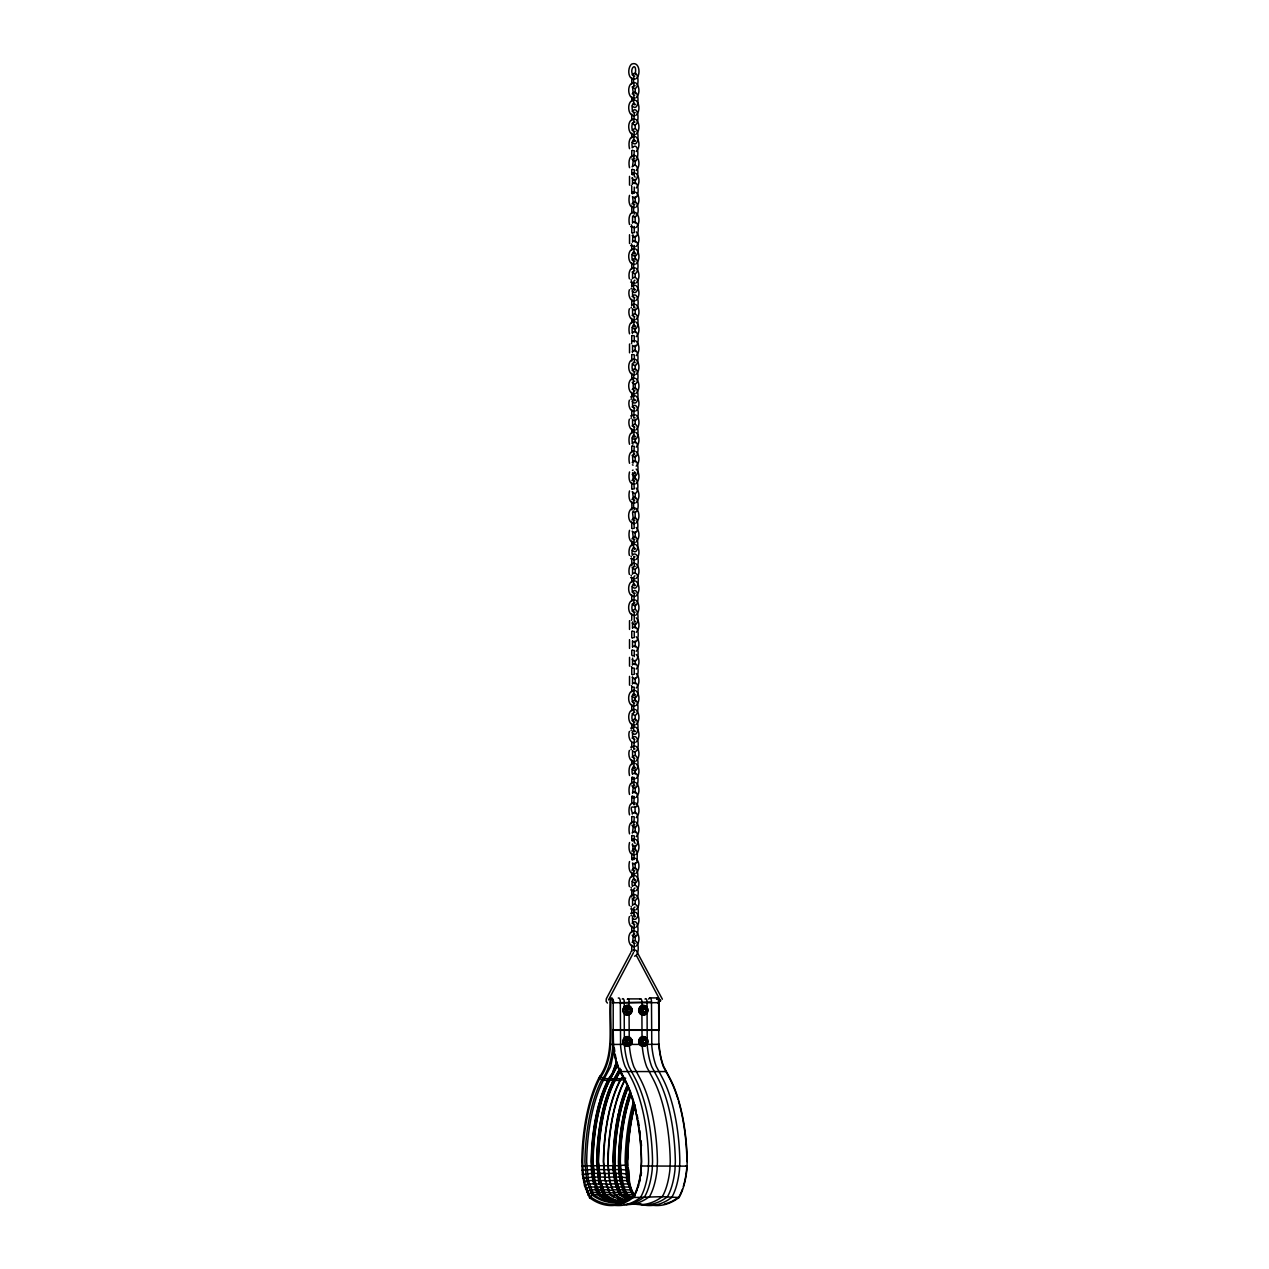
<?xml version="1.0" encoding="UTF-8"?>
<svg xmlns="http://www.w3.org/2000/svg" width="1269" height="1269" viewBox="0 0 1269 1269"><rect width="100%" height="100%" fill="white"/><g stroke="black" fill="none" stroke-linecap="round" stroke-linejoin="round"><path stroke-width="1.5" d="M610.056 1002.811C608.787 1027.509 614.735 1055.998 599.063 1077.54A111.482 44.272 -90 0 0 581.789 1161.706L582.408 1174.364L584.565 1185.896L589.577 1197.809L593.337 1200.268A196.981 78.234 90 0 0 629.646 1200.077L633.421 1197.539L634.801 1193.907A47.619 18.908 90 0 0 641.019 1169.717L641.384 1161.611A109.229 43.384 -90 0 0 623.888 1078.476L620.398 1072.606A45.335 18.004 -90 0 1 613.355 1046.132L613.022 1029.73L613.863 1029.698M653.472 1205.36A196.981 78.234 90 0 0 675.298 1200.077L679.074 1197.539L680.438 1194.922A48.92 19.432 90 0 0 686.83 1170.066L687.211 1161.563A110.546 43.907 -90 0 0 669.509 1077.413L663.624 1066.357A43.971 17.465 -90 0 1 659.166 1045.83L659.087 1044.324L647.222 1044.387L647.031 1001.987A3.363 1.332 -90 0 0 645.033 999.068M677.947 1099.224A109.88 43.638 -90 0 0 669.35 1077.936L663.433 1066.801A44.621 17.718 -90 0 1 658.912 1045.973L658.627 1001.987A3.41 1.364 -90 0 0 656.596 999.02M656.866 998.053A4.077 1.618 -90 0 1 658.897 1001.987L658.833 1030.285L613.022 1030.285L613.863 1030.285M613.165 1029.508C613.482 1046.814 612.324 1065.595 601.68 1080.014A108.357 43.035 90 0 0 584.914 1161.817L586.659 1180.789L591.988 1194.954A194.046 77.06 -90 0 0 634.77 1194.732L635.119 1194.446M649.49 998.053A4.077 1.618 -90 0 1 651.536 1001.987L613.197 1002.811L613.514 1001.019M613.197 1002.811L613.895 1002.177M614.894 1205.36A196.981 78.234 -90 0 0 636.705 1200.077L640.496 1197.539L641.86 1194.922A48.92 19.432 90 0 0 648.253 1170.066L648.618 1161.563A110.546 43.907 -90 0 0 630.915 1077.413L625.046 1066.357A43.971 17.465 -90 0 1 620.589 1045.83L620.319 1001.987A4.077 1.618 -90 0 0 618.273 998.053M651.489 1002.669L651.79 1045.83A43.971 17.465 -90 0 0 656.247 1066.357L662.132 1077.413A110.546 43.907 -90 0 1 679.835 1161.563L679.454 1170.066A48.92 19.432 90 0 1 673.078 1194.922L671.698 1197.539L667.922 1200.077A196.981 78.234 90 0 1 638.815 1203.662M660.15 1000.321C662.037 999.766 658.722 1002.922 660.15 1000.321L636.435 955.557M629.519 195.331C628.456 199.36 628.456 208.719 635.008 207.497M629.519 234.733L629.519 243.505M629.519 344.042L629.519 352.814M629.519 471.957C628.456 475.986 628.456 485.345 635.008 484.123M629.519 490.929C628.456 494.942 628.456 504.316 635.008 503.095M632.596 472.718L633.501 481.03M632.596 491.674L633.501 500.002M629.519 530.315C628.456 534.344 628.456 543.719 635.008 542.482M629.519 620.668L629.519 629.44M629.519 639.624L629.519 648.411M629.519 676.377L629.519 685.165M632.596 658.119L632.533 664.829M632.596 677.138L632.533 683.848M629.519 842.521C628.456 846.55 628.456 855.925 635.008 854.687M629.519 861.54C628.456 865.569 628.456 874.944 635.008 873.706M614.323 1049.241L610.595 1066.642L603.346 1080.395A107.865 42.845 -90 0 0 586.659 1161.833L588.372 1180.551L593.622 1194.51A193.411 76.806 90 0 0 635.071 1195.097M629.519 176.359L629.519 185.131M629.519 657.358L629.519 666.146M616.02 1063.168L612.388 1072.987L608.01 1079.887A108.531 43.098 90 0 0 599.761 1100.905M616.655 1062.026L612.546 1073.495L608.152 1080.395A107.865 42.845 -90 0 0 591.465 1161.833L593.178 1180.551L598.429 1194.51A193.411 76.806 90 0 0 623.333 1201.759M631.962 204.023C637.926 193.792 641.702 219.711 633.104 216.507M634.786 270.757C633.39 272.042 632.914 258.781 634.96 261.224M633.643 390.741C632.692 386.744 633.485 371.643 634.96 371.658M634.135 472.734L633.786 473.607L635.119 473.274M631.962 480.65C638.926 469.514 640.544 500.541 632.2 491.785M631.962 499.621C637.926 489.374 641.702 515.309 633.104 512.105M631.962 520.004C638.926 508.869 640.544 539.88 632.2 531.14M631.962 539.024C638.926 527.888 640.544 558.899 632.2 550.159M634.786 712.417C633.231 713.86 633.342 701.345 634.786 702.931M631.962 851.229L633.104 849.056L634.96 848.501L637.371 852.181L636.959 862.365L634.579 864.316L632.533 862.983L633.501 870.629M631.962 870.248C638.926 859.113 640.544 890.124 632.2 881.384M616.797 1066.214L609.612 1079.887A108.531 43.098 -90 0 0 592.797 1161.817L594.558 1180.868L599.92 1195.112A194.173 77.108 -90 0 0 617.733 1202.441M617.004 1066.642L609.754 1080.395A107.865 42.845 -90 0 0 593.067 1161.833L594.78 1180.551L600.031 1194.51A193.411 76.806 90 0 0 621.334 1201.981M619.24 1069.593L613.45 1079.887A108.531 43.098 -90 0 0 596.652 1161.817L599.222 1184.247L600.824 1184.247L605.376 1195.112A194.173 77.108 -90 0 0 623.174 1202.441M620.129 1068.355L613.609 1080.395A107.865 42.845 -90 0 0 596.906 1161.833L598.635 1180.551L603.87 1194.51A193.411 76.806 90 0 0 621.588 1201.791M620.842 1069.593L615.053 1079.887A108.531 43.098 -90 0 0 598.254 1161.817L600.824 1184.247M621.017 1070.068L615.211 1080.395A107.865 42.845 -90 0 0 598.508 1161.833L600.237 1180.551L605.472 1194.51A193.411 76.806 90 0 0 623.19 1201.791M589.577 1197.809L592.449 1194.684L598.429 1194.51M632.2 74.871C639.909 66.337 639.909 95.365 632.2 86.831M632.2 93.89C639.909 85.356 639.909 114.384 632.2 105.85M632.2 111.339C639.909 102.789 639.909 131.817 632.2 123.283M632.2 130.358C639.909 121.808 639.909 150.837 632.2 142.302M632.2 147.791C640.544 139.035 638.926 170.062 631.962 158.911M632.2 166.81C640.544 158.054 638.926 189.081 631.962 177.93M632.2 184.243C639.433 175.979 640.544 203.072 632.533 196.822M632.2 260.034C639.909 251.5 639.909 280.528 632.2 271.994M632.2 296.502C639.227 288.396 640.813 314.474 632.692 309.366M632.2 315.521C639.909 306.971 639.909 335.999 632.2 327.465M632.2 332.954C639.227 324.848 640.813 350.926 632.692 345.818M632.2 351.91C639.909 343.376 639.909 372.404 632.2 363.87M632.2 370.469C639.909 361.935 639.909 390.963 632.2 382.429M632.2 389.488C639.909 380.954 639.909 409.982 632.2 401.448M632.2 406.921C638.926 399.132 641.083 423.37 633.104 420.229M632.2 425.94C639.909 417.406 639.909 446.434 632.2 437.9M632.2 443.389C639.909 434.839 639.909 463.867 632.2 455.333M632.2 462.392C639.909 453.858 639.909 482.886 632.2 474.352M632.2 592.084C639.909 583.55 639.909 612.578 632.2 604.044M632.2 611.103C639.909 602.569 639.909 631.597 632.2 623.063M633.992 621.937L635.119 621.984M632.2 701.694C639.909 693.16 639.909 722.188 632.2 713.654M632.2 720.713C639.909 712.179 639.909 741.207 632.2 732.673M632.2 738.146C638.926 730.357 641.083 754.595 633.104 751.454M632.2 757.165C639.909 748.631 639.909 777.659 632.2 769.125M632.2 813.952C640.544 805.212 638.926 836.223 631.962 825.088M632.2 832.972C639.909 824.438 639.909 853.466 632.2 844.932M632.2 923.309C639.909 914.775 639.909 943.803 632.2 935.269M632.2 942.28C638.466 935.348 640.766 954.669 634.579 956.191M672.856 1200.775A196.33 77.964 -90 0 0 675.235 1199.443L678.947 1196.937L680.279 1194.415A48.27 19.162 -90 0 0 682.389 1189.275M630.55 953.051L606.296 998.814L606.122 1001.368L607.423 1003.081M608.517 999.924L633.548 952.543M632.533 627.917C640.084 621.889 640.084 647.158 632.533 641.131M632.533 646.889C640.544 640.639 639.433 667.732 632.2 659.468M632.533 664.607C640.544 658.373 639.433 685.466 632.2 677.202M632.533 683.626C640.544 677.392 639.433 704.485 632.2 696.221M632.533 773.979C641.178 767.586 638.45 796.535 631.962 785.733M632.533 792.935C637.99 787.859 638.64 801.485 637.371 803.753C636.895 812.144 627.996 800.85 632.533 813.54M625.617 1200.775A194.173 77.108 -90 0 1 614.989 1195.112L609.628 1180.868L605.139 1180.868L603.378 1161.817A108.531 43.098 -90 0 1 620.192 1079.887L621.223 1078.174L625.712 1078.174M624.729 1201.172A193.411 76.806 90 0 1 610.611 1194.51L605.361 1180.551L603.647 1161.833A107.865 42.845 90 0 1 620.335 1080.395L623.222 1075.842M588.039 1195.144L591.164 1192.463L597.144 1192.321M632.977 234.797L632.533 242.189M630.947 951.861L631.518 951.036M586.754 1192.384L589.99 1189.925L595.97 1189.799M634.77 1194.716L629.868 1198.808A195.664 77.71 90 0 1 593.797 1198.999L590.148 1196.604L585.326 1185.151L583.248 1173.999L582.661 1161.754A110.149 43.749 90 0 1 599.714 1078.587C615.576 1056.68 609.675 1027.779 610.912 1002.7M585.596 1189.275L588.911 1187.086L594.923 1186.975M633.961 381.382L634.786 381.192M584.565 1185.896L587.975 1183.993L593.987 1183.882M633.104 277.721C641.083 274.58 638.926 298.818 632.2 291.013M633.104 554.283C641.083 551.143 638.926 575.38 632.2 567.592M633.104 573.302C641.083 570.162 638.926 594.4 632.2 586.611M633.104 885.508C641.083 882.367 638.926 906.605 632.2 898.817M633.104 904.527C640.623 901.545 639.576 924.086 632.533 918.47M636.197 78.646C641.099 74.744 639.513 60.801 631.55 64.132C627.203 67.796 627.632 80.344 635.15 79.106M636.197 97.665C639.909 94.223 639.798 86.578 636.197 83.151M636.197 115.098C639.909 111.656 639.798 104.01 636.197 100.584M636.197 134.117C639.909 130.675 639.798 123.03 636.197 119.603M636.197 151.55C639.909 148.108 639.798 140.462 636.197 137.036M636.197 170.569C639.909 167.127 639.798 159.482 636.197 156.055M636.197 188.002C639.877 184.56 639.877 176.93 636.197 173.488M636.197 206.974C639.909 203.532 639.798 195.886 636.197 192.46M636.197 227.357C639.909 223.915 639.798 216.269 636.197 212.843M636.197 246.376C639.909 242.934 639.798 235.288 636.197 231.862M636.197 263.809C639.909 260.367 639.798 252.721 636.197 249.295M636.197 282.828C639.909 279.386 639.798 271.74 636.197 268.314M632.977 288.682L635.15 289.411M636.197 300.261C639.909 296.819 639.798 289.173 636.197 285.747M636.197 319.28C639.877 315.838 639.877 308.208 636.197 304.766M636.197 336.713C639.877 333.271 639.877 325.641 636.197 322.199M636.197 355.685C639.909 352.243 639.798 344.597 636.197 341.171M636.197 374.244C639.909 370.802 639.798 363.156 636.197 359.73M630.645 396.927L635.15 395.722M636.197 393.263C639.909 389.821 639.798 382.175 636.197 378.749M632.977 399.116L635.15 399.846M636.197 410.696C639.909 407.254 639.798 399.608 636.197 396.182M630.645 415.946L635.15 414.741M636.197 429.715C639.877 426.273 639.877 418.643 636.197 415.201M636.197 447.148C639.877 443.706 639.877 436.076 636.197 432.634M636.197 466.167C639.877 462.725 639.877 455.095 636.197 451.653M636.197 483.6C639.909 480.158 639.798 472.512 636.197 469.086M636.197 502.572C639.909 499.129 639.798 491.484 636.197 488.057M636.197 522.939C639.909 519.513 639.798 511.867 636.197 508.441M636.197 541.958C639.909 538.532 639.798 530.886 636.197 527.46M636.197 559.391C639.909 555.965 639.798 548.319 636.197 544.893M636.197 578.41C639.877 574.984 639.877 567.354 636.197 563.912M636.197 595.859C639.877 592.417 639.877 584.787 636.197 581.345M636.197 614.878C639.909 611.436 639.798 603.79 636.197 600.364M636.197 632.311C639.909 628.869 639.798 621.223 636.197 617.797M636.197 651.267C639.909 647.84 639.798 640.195 636.197 636.768M636.197 669.001C639.877 665.575 639.877 657.945 636.197 654.503M636.197 688.02C639.909 684.594 639.798 676.948 636.197 673.522M636.197 705.453C639.909 702.027 639.798 694.381 636.197 690.955M630.645 728.152L635.15 726.931M636.197 724.472C639.909 721.046 639.798 713.4 636.197 709.974M632.977 730.341L635.15 731.071M636.197 741.921C639.909 738.479 639.798 730.833 636.197 727.407M630.645 747.171L635.15 745.95M636.197 760.94C639.909 757.498 639.798 749.852 636.197 746.426M636.197 778.373C639.909 774.931 639.798 767.285 636.197 763.859M636.197 797.329C639.909 793.902 639.798 786.257 636.197 782.83M636.197 817.712C639.877 814.286 639.877 806.64 636.197 803.214M636.197 836.731C639.909 833.305 639.798 825.659 636.197 822.233M636.197 854.164C639.909 850.738 639.798 843.092 636.197 839.666M636.197 873.183C639.909 869.757 639.798 862.111 636.197 858.685M636.197 890.616C639.909 887.19 639.798 879.544 636.197 876.118M630.645 913.315L635.15 912.094M636.197 909.635C639.909 906.209 639.798 898.563 636.197 895.137M632.977 915.504C635.071 914.14 633.104 917.836 635.119 916.757M636.197 927.068C639.909 923.642 639.798 915.996 636.197 912.57M636.197 946.039C639.909 942.613 639.798 934.967 636.197 931.541M583.677 1182.248L587.166 1180.646L593.178 1180.551M613.26 1044.45L624.427 1044.387L624.522 1045.989A44.685 17.75 -90 0 0 629.059 1066.848L634.976 1077.984A109.832 43.622 -90 0 1 652.552 1161.579L652.187 1169.875A48.206 19.146 -90 0 1 645.889 1194.383L644.573 1196.889L640.861 1199.379A196.267 77.948 90 0 1 626.426 1204.614M624.871 1008.522L627.647 1006.777L631.676 1008.522L631.676 1011.996L628.901 1013.741L624.871 1011.996L624.871 1008.522L628.901 1006.777M627.647 1013.741L630.407 1011.996M640.686 1008.522L643.446 1006.777L647.476 1008.522L647.476 1011.996L644.715 1013.741L640.686 1011.996L640.686 1008.522L644.715 1006.777M643.446 1013.741L647.476 1011.996M624.871 1039.723L627.647 1037.979L631.676 1039.723L631.676 1043.197L628.901 1044.942L624.871 1043.197L624.871 1039.723L628.901 1037.979M640.686 1039.723L643.446 1037.979L647.476 1039.723L647.476 1043.197L644.715 1044.942L640.686 1043.197L640.686 1039.723L644.715 1037.979M582.963 1178.393L592.528 1177.045M635.119 85.753C632.771 87.101 633.358 73.761 634.786 76.108M635.119 112.418C630.994 115.32 631.296 99.093 635.15 104.248M635.119 131.437C631.613 133.134 630.661 124.092 633.643 122.125M633.39 221.996C641.178 220.108 638.751 243.125 632.2 235.542M633.39 241.015C641.178 239.127 638.751 262.144 632.2 254.561M635.119 593.178C630.582 595.716 631.518 579.854 635.15 585.009M635.119 612.197C631.629 613.91 630.693 604.901 633.643 602.886M635.119 897.738C632.898 899.102 633.057 886.999 634.96 888.046M635.119 943.359L632.596 942.375L633.501 934.111M633.643 215.349L632.596 216.507L632.533 223.17M631.55 285.747L635.15 285.287M631.55 304.766L635.15 304.306M631.55 341.171L635.15 340.695M633.643 510.947L632.533 512.613L633.501 520.385M582.408 1174.364L592.02 1173.365M635.008 98.189C626.997 99.981 626.22 81.042 635.15 82.691M635.008 115.622C626.997 117.414 626.22 98.49 635.15 100.124M635.008 134.641C626.997 136.433 626.22 117.509 635.15 119.143M633.501 158.625L632.533 166.398M635.008 227.881L630.645 226.596M635.008 246.9L630.645 245.615M635.008 264.333C626.997 266.125 626.22 247.185 635.15 248.835M635.008 283.352L630.645 282.067M635.008 300.785C629.725 302.26 627.838 293.853 629.392 289.744M635.008 319.804C629.725 321.279 627.838 312.872 629.392 308.764M635.008 374.767C626.997 376.56 626.22 357.62 635.15 359.254M635.008 393.787C626.997 395.579 626.22 376.639 635.15 378.273M635.008 411.219C629.725 412.695 627.838 404.288 629.392 400.179M635.008 430.239C629.725 431.714 627.838 423.307 629.392 419.198M633.501 454.223L632.533 455.825L632.977 463.233M635.008 559.915L630.645 558.646M635.008 578.934L630.645 577.665M635.15 596.319C626.489 597.985 626.489 579.219 635.15 580.869M635.15 615.338C626.489 617.004 626.489 598.238 635.15 599.888M635.15 705.929C626.505 707.658 626.489 688.813 635.15 690.479M635.008 724.996C626.997 726.804 626.22 707.864 635.15 709.498M635.008 742.444C629.725 743.92 627.838 735.512 629.392 731.404M635.008 761.463C629.725 762.939 627.838 754.532 629.392 750.423M635.008 778.896L632.581 778.833M633.501 785.4L632.533 793.157M635.008 797.852L632.739 797.852M633.501 824.802L632.533 832.559M635.008 891.139L630.645 889.87M635.008 910.159L630.645 908.89M635.008 927.591C629.725 929.082 627.838 920.675 629.392 916.567M635.008 946.563C626.997 948.355 626.22 929.431 635.15 931.065M633.168 950.005L635.198 949.973M634.199 85.657L632.533 87.323L633.501 95.096M634.786 95.127C633.326 93.811 632.882 106.295 635.119 104.772M634.786 204.436C633.358 203.008 632.93 215.191 634.96 213.985M634.786 297.723L632.596 296.597L632.533 289.919M634.786 316.742L632.596 315.616L632.533 308.938M634.786 408.158L632.596 407.032L632.533 400.354M634.786 427.177L632.596 426.051L632.533 419.373M634.786 481.078L633.754 480.665L634.262 488.93M634.786 500.034C633.342 498.574 632.945 510.788 634.96 509.567M634.786 520.417L633.754 520.02L634.262 528.285M634.786 539.436C633.453 537.882 632.755 551.507 635.119 549.08M632.533 574.238L632.596 567.529L634.373 566.355L633.786 556.393L634.96 556.821M634.786 739.383L632.596 738.257L632.533 731.578M634.786 758.402L632.596 757.276L632.533 750.598M634.786 851.642L633.754 851.245L634.262 859.494M634.786 870.661C633.358 869.36 632.882 881.812 635.119 880.289M634.199 897.627L632.596 898.801L632.533 905.463M634.786 924.546L632.596 923.42L632.533 916.741M582.027 1170.208L591.671 1169.59M645.699 1012.012L644.811 1012.107M613.022 1002.7L613.863 1002.526M634.96 280.243C633.041 279.069 632.914 292.33 635.119 289.935M634.96 390.678C633.041 389.504 632.914 402.765 635.119 400.37M634.199 566.402L635.119 566.513M634.96 575.84C632.993 575.19 632.945 587.896 635.119 585.532M634.96 721.902C632.93 721.014 633.025 733.07 635.119 731.594M634.96 907.065C632.882 906.399 633.39 914.299 635.15 916.234M632.739 172.965L635.15 173.028M632.739 191.936L635.15 192M633.865 270.836L632.596 271.978L632.533 278.657M635.008 523.462C626.458 524.858 626.553 506.315 635.15 507.965M633.865 712.48C631.47 713.257 631.058 720.221 633.643 721.966M632.739 839.142L635.15 839.19M632.739 858.161L635.15 858.209M581.821 1165.973L592.829 1165.767M657.913 1044.45L658.817 1044.387M620.271 1002.811L658.865 1002.669M657.675 1030.285L658.579 1030.285M649.902 997.91L657.279 997.91M627.885 998.893L640.718 998.893M630.407 1008.522L631.676 1008.522M647.476 1008.522L643.446 1006.777M624.871 1011.996L628.901 1013.741M640.686 1011.996L644.715 1013.741M613.022 1029.73L658.849 1029.746M631.676 1039.723L627.647 1037.979M647.476 1039.723L643.446 1037.979M624.871 1043.197L628.901 1044.942M630.407 1043.197L631.676 1043.197M640.686 1043.197L644.715 1044.942M646.207 1043.197L647.476 1043.197M640.306 1044.419L629.313 1044.419L629.408 1046.053A44.938 17.845 -90 0 0 633.961 1067.023L639.893 1078.206A109.562 43.511 90 0 1 657.437 1161.595L657.072 1169.812A47.952 19.035 -90 0 1 650.807 1194.177L649.506 1196.651L645.81 1199.126A196.013 77.837 -90 0 1 624.11 1204.376M666.019 1071.559L620.367 1071.559L617.971 1066.357A43.971 17.465 -90 0 1 613.514 1045.83L613.197 1030.285M609.041 1078.174L610.643 1078.174M614.497 1078.174L616.099 1078.174M609.183 1078.713L603.203 1078.555L600.174 1075.715M610.786 1078.713L614.64 1078.713M616.242 1078.713L621.366 1078.713M608.01 1079.887L609.612 1079.887M613.45 1079.887L615.053 1079.887M620.192 1079.887L624.681 1079.887A108.531 43.098 -90 0 0 607.867 1161.817L609.628 1180.868M608.152 1080.395L602.172 1080.252L599.063 1077.54M609.754 1080.395L613.609 1080.395M615.211 1080.395L620.335 1080.395M593.083 1165.719L598.286 1165.767M598.54 1165.719L607.899 1165.767M624.824 1080.395A107.865 42.845 -90 0 0 608.137 1161.833L608.152 1165.719L614.624 1165.767L617.178 1184.247L621.715 1195.112A194.173 77.108 90 0 0 628.774 1199.316M628.377 1087.2A107.865 42.845 -90 0 0 614.862 1161.833L614.894 1165.719L620.081 1165.767L622.619 1184.247L627.172 1195.112A194.173 77.108 -90 0 0 629.519 1196.699M620.335 1165.719C635.246 1161.484 625.062 1184.849 632.581 1191.908L630.725 1189.925L624.824 1189.799L621.382 1177.045L620.319 1161.833A107.865 42.845 -90 0 1 630.931 1094.766M687.195 1166.148L641.368 1165.989M593.273 1169.59L597.128 1169.59M598.73 1169.59L603.854 1169.59M608.152 1165.719L608.343 1169.59L613.466 1169.59L615.782 1183.882L620.224 1194.51A193.411 76.806 90 0 0 627.219 1198.682M614.894 1165.719L615.068 1169.59L618.923 1169.59L621.239 1183.882L625.68 1194.51A193.411 76.806 90 0 0 631.502 1198.095M620.525 1169.59L627.933 1170.097M599.269 1102.618A108.531 43.098 90 0 0 591.195 1161.817L591.417 1169.701L593.02 1169.701M596.874 1169.701L598.476 1169.701M603.6 1169.701L608.089 1169.701M618.368 1113.341A108.531 43.098 -90 0 0 613.006 1161.817L613.213 1169.701L614.815 1169.701M630.265 1091.213A108.531 43.098 -90 0 0 618.447 1161.817L618.669 1169.701L620.271 1169.701M593.622 1173.365L597.461 1173.365M599.079 1173.365L604.203 1173.365M608.343 1169.59L608.692 1173.365L613.815 1173.365M615.068 1169.59L615.417 1173.365L619.272 1173.365M620.874 1173.365L628.314 1174.174M591.417 1169.701L591.766 1173.555L593.369 1173.555M597.223 1173.555L598.825 1173.555M603.949 1173.555L608.438 1173.555M613.213 1169.701L613.577 1173.555L615.179 1173.555M618.669 1169.701L619.018 1173.555L620.62 1173.555M594.13 1177.045L597.969 1177.045M599.571 1177.045L604.71 1177.045M608.692 1173.365L609.199 1177.045L614.323 1177.045M615.417 1173.365L615.925 1177.045L619.78 1177.045M621.382 1177.045L628.853 1178.14M591.766 1173.555L592.29 1177.283L593.892 1177.283M597.731 1177.283L599.333 1177.283M604.472 1177.283L608.961 1177.283M613.577 1173.555L614.085 1177.283L615.687 1177.283M619.018 1173.555L619.542 1177.283L621.144 1177.283M594.78 1180.551L598.635 1180.551M600.237 1180.551L605.361 1180.551M609.199 1177.045L609.85 1180.551L614.973 1180.551M615.925 1177.045L616.591 1180.551L620.43 1180.551M622.032 1180.551L627.917 1180.646L629.567 1181.931M592.29 1177.283L592.956 1180.868L594.558 1180.868M598.397 1180.868L599.999 1180.868M614.085 1177.283L614.751 1180.868L616.353 1180.868M619.542 1177.283L620.208 1180.868L621.81 1180.868M595.589 1183.882L599.428 1183.882M601.03 1183.882L606.17 1183.882M609.85 1180.551L610.659 1183.882L615.782 1183.882M616.591 1180.551L617.384 1183.882L621.239 1183.882M622.841 1183.882L628.71 1183.993L630.423 1185.516M595.367 1184.247L593.765 1184.247L592.956 1180.868M610.437 1184.247L605.947 1184.247L610.5 1195.112A194.173 77.108 -90 0 0 614.022 1197.428M614.751 1180.868L615.576 1184.247L617.178 1184.247M620.208 1180.868L621.017 1184.247L622.619 1184.247M596.525 1186.975L600.364 1186.975M601.966 1186.975L607.105 1186.975M610.659 1183.882L611.595 1186.975L616.718 1186.975M617.384 1183.882L618.32 1186.975L622.175 1186.975M623.777 1186.975L629.662 1187.086L631.439 1188.863M596.319 1187.387L594.717 1187.387L598.318 1195.112A194.173 77.108 90 0 0 608.946 1200.775M601.776 1187.387L600.174 1187.387L603.758 1195.112A194.173 77.108 90 0 0 610.833 1199.316M606.899 1187.387L611.388 1187.387M615.576 1184.247L616.528 1187.387L618.13 1187.387M621.017 1184.247L621.969 1187.387L623.571 1187.387M597.588 1189.799L601.427 1189.799M603.029 1189.799L608.168 1189.799M611.595 1186.975L612.641 1189.799L617.781 1189.799M618.32 1186.975L619.383 1189.799L623.222 1189.799M595.796 1190.259L597.398 1190.259M601.252 1190.259L602.854 1190.259M607.978 1190.259L612.467 1190.259M616.528 1187.387L617.606 1190.259L619.209 1190.259M621.969 1187.387L623.047 1190.259L624.649 1190.259M598.762 1192.321L602.601 1192.321M604.203 1192.321L609.326 1192.321M612.641 1189.799L613.815 1192.321L618.955 1192.321M619.383 1189.799L620.557 1192.321L624.396 1192.321M624.824 1189.799L625.998 1192.321L631.899 1192.463L633.85 1194.637L632.121 1191.432M597.001 1192.828L598.603 1192.828M602.442 1192.828L604.044 1192.828M609.183 1192.828L613.673 1192.828M617.606 1190.259L618.796 1192.828L620.398 1192.828M623.047 1190.259L624.253 1192.828L625.855 1192.828M600.031 1194.51L603.87 1194.51M605.472 1194.51L610.611 1194.51M613.815 1192.321L615.1 1194.51L620.224 1194.51M620.557 1192.321L621.826 1194.51L625.68 1194.51M625.998 1192.321L627.283 1194.51L633.548 1194.954L628.218 1180.789L626.474 1161.817A108.357 43.035 90 0 1 634.04 1104.442M598.318 1195.112L599.92 1195.112M603.758 1195.112L605.376 1195.112M610.5 1195.112L614.989 1195.112M618.796 1192.828L620.113 1195.112L621.715 1195.112M624.253 1192.828L625.569 1195.112L627.172 1195.112M679.074 1197.539L662.339 1196.651L633.421 1197.539L635.896 1192.543A45.858 18.21 90 0 0 636.943 1190.195M657.691 1029.73L658.595 1029.746M613.435 1044.641L609.802 1044.26M657.691 1002.7L658.595 1002.764M686.037 1165.989L686.926 1166.068L686.577 1169.891A48.27 19.162 -90 0 1 683.341 1186.42M657.707 1002.462L658.611 1002.573M622.54 1074.383L620.367 1071.559L623.856 1077.413A110.546 43.907 90 0 1 641.559 1161.563L641.178 1170.066A48.92 19.432 90 0 1 634.786 1194.922M634.96 122.11L633.754 122.443L634.373 112.56M635.15 136.576C628.552 135.085 628.441 144.587 629.519 148.679M635.15 212.367C628.552 210.876 628.441 220.394 629.519 224.486M635.15 267.854C629.123 266.316 628.314 274.897 629.392 278.831M634.96 307.272L633.754 307.606L634.199 297.676M635.008 321.676C628.456 320.454 628.456 329.813 629.519 333.842M634.96 417.707L633.754 418.04L634.199 408.11M635.008 432.11C628.456 430.889 628.456 440.248 629.519 444.277M635.008 451.129C628.456 449.908 628.456 459.267 629.519 463.296M634.96 602.854L633.754 603.203L634.373 593.321M634.96 748.916L633.754 749.265L634.373 739.383M635.008 763.335C628.456 762.114 628.536 771.425 629.519 775.502M635.008 802.69C628.456 801.469 628.456 810.828 629.519 814.857M634.96 804.34L633.754 804.689L634.262 796.424M635.008 821.709C628.456 820.488 628.536 829.799 629.519 833.876M635.15 875.642C629.123 874.119 628.314 882.685 629.392 886.634M635.15 894.661C629.123 893.138 628.314 901.704 629.392 905.654M634.199 131.532L633.754 141.462L635.119 141.224M634.786 158.498L633.754 158.895L634.262 150.646M634.199 316.695L633.754 326.625L635.119 326.387M634.199 427.13L633.754 437.059L635.119 436.822M634.786 454.096L633.754 454.492L634.262 446.244M634.199 612.293L634.262 620.208M634.199 758.354L633.786 768.364L635.119 768.046M634.786 785.321L633.754 785.717L634.262 777.469M634.786 824.676L633.754 825.072L634.262 816.808M634.199 924.498L633.786 934.507L634.786 934.032M634.199 943.47L634.262 951.369M633.501 76.077C627.965 68.907 637.657 60.087 635.198 74.474M635.15 155.595C628.552 154.104 628.441 163.606 629.519 167.698M633.501 204.404L632.533 196.632M633.501 539.404L632.533 531.632M635.15 544.417C629.123 542.894 628.314 551.476 629.392 555.41M635.15 563.436C629.123 561.897 628.218 570.527 629.392 574.429M633.501 702.899C630.931 701.789 631.978 690.05 635.15 694.619M635.15 782.354C628.552 780.863 628.441 790.381 629.519 794.473M633.501 851.61L632.533 843.837M633.643 261.287C630.392 259.622 632.216 248.502 635.15 252.959M634.452 362.411L634.262 354.781M633.643 371.722C630.217 368.184 633.025 359.904 635.119 362.791M635.119 253.483L633.754 253.721L634.262 245.472M635.119 695.142L633.754 695.38L634.262 687.116M634.452 176.169L635.15 177.152M634.452 471.767L635.15 472.75M634.452 620.478L635.15 621.461M634.452 842.346L635.15 843.33M636.197 950.402L662.37 999.211M613.213 1002.669L613.197 1029.746M632.977 444.213C631.137 441.993 632.2 431.983 635.15 436.298M633.358 1194.113L634.801 1196.604M633.691 1195.144L630.994 1188.434M635.15 140.7C632.565 136.481 631.169 145.412 632.533 147.378M635.15 325.863C632.374 321.517 631.343 331.13 632.596 333.097M635.15 548.557C632.565 544.322 631.169 553.252 632.533 555.219M635.15 767.523C632.581 763.272 631.248 772.218 632.533 774.201M634.992 806.481L635.198 813.54M635.15 879.782C632.581 875.531 631.248 884.477 632.533 886.444M631.232 1189.275L629.154 1181.629M635.134 216.46L635.198 223.17M632.596 352.021L632.533 345.342M635.15 512.105L635.198 518.767M628.456 1177.902L629.329 1182.248M631.962 509.932L631.756 501.556M628.615 1178.393L627.552 1169.97M628.06 1174.364L627.33 1161.754A110.149 43.749 90 0 1 634.532 1105.204M647.222 1044.387L647.301 1045.989A44.685 17.75 -90 0 0 651.838 1066.848L657.754 1077.984A109.832 43.622 -90 0 1 675.346 1161.579L674.981 1169.875A48.206 19.146 -90 0 1 668.684 1194.383L667.367 1196.889L663.639 1199.379A196.267 77.948 -90 0 1 638.259 1204.027M642.13 1044.419L642.225 1046.053A44.938 17.845 -90 0 0 646.778 1067.023L652.71 1078.206A109.562 43.511 -90 0 1 670.254 1161.595L669.889 1169.812A47.952 19.035 90 0 1 663.624 1194.177L662.339 1196.651L658.643 1199.126A196.013 77.837 -90 0 1 633.294 1203.758M631.803 213.382L631.756 205.959M631.803 565.815L631.756 558.392M631.803 803.753L631.756 796.329M631.803 897.04L631.756 889.617M618.923 1169.59L618.717 1161.833A107.865 42.845 -90 0 1 630.455 1091.657M613.292 1165.719L613.466 1169.59M642.035 1039.121L641.908 1014.296M629.218 1039.121L629.075 1012.376M624.348 1039.105L624.205 1012.392M627.727 1165.925L627.711 1161.738A110.815 44.018 90 0 1 634.96 1104.855M620.081 1165.767L620.049 1161.817A108.531 43.098 90 0 1 630.725 1094.338M614.624 1165.767L614.608 1161.817A108.531 43.098 90 0 1 628.203 1086.74M641.908 1006.587L641.94 1001.987A3.093 1.221 -90 0 0 640.099 999.306M641.94 1008.522L641.94 1011.996M641.94 1039.723L641.94 1043.197M635.198 88.862L635.198 93.494M635.198 125.314L635.198 128.407M635.198 160.227L635.198 164.859M635.198 179.215L635.198 183.831M635.198 196.632L635.198 202.802M635.198 236.034L635.198 242.189M635.198 255.006L635.198 259.637M635.198 274.025L635.198 277.102M635.198 308.938L635.198 313.57M635.198 327.91L635.198 332.541M635.198 345.342L635.198 351.513M635.198 365.44L635.198 370.056M635.198 384.459L635.198 389.075M635.198 419.373L635.198 423.989M635.198 438.344L635.198 442.976M635.198 455.825L635.198 461.995M635.198 474.796L635.198 479.428M635.198 493.768L635.198 498.4M635.198 531.632L635.198 537.786M635.198 569.622L635.198 572.7M635.198 604.536L635.198 609.152M635.198 623.507L635.198 628.139M635.198 640.94L635.198 647.095M635.198 660.213L635.198 664.829M635.198 677.694L635.198 683.848M635.198 696.665L635.198 701.281M635.198 715.684L635.198 720.3M635.198 752.136L635.198 755.214M635.198 769.569L635.198 774.201M635.198 787.002L635.198 793.157M635.198 826.405L635.198 832.559M635.198 845.376L635.198 849.992M635.198 862.857L635.198 869.011M635.198 881.828L635.198 884.905M635.198 900.847L635.198 903.925M635.198 935.713L635.198 940.329M634.262 169.665L634.262 175.899M634.262 187.098L634.262 193.332M634.262 226.453L634.262 232.687M634.262 335.809L634.262 342.043M634.262 631.407L634.262 637.641M634.262 650.362L634.262 656.612M634.262 668.097L634.262 674.347M634.262 835.827L634.262 842.061M632.533 177.676L632.533 183.831M632.533 621.969L632.533 628.139M632.533 640.94L632.533 647.095M631.756 77.631L631.756 84.071M631.756 96.65L631.756 101.488M631.756 114.083L631.756 120.523M631.756 133.102L631.756 137.94M631.756 150.535L631.756 156.975M631.756 169.554L631.756 174.392M631.756 186.987L631.756 193.443M631.756 226.342L631.756 232.782M631.756 245.361L631.756 250.199M631.756 262.794L631.756 269.234M631.756 281.813L631.756 286.651M631.756 299.246L631.756 305.686M631.756 318.265L631.756 323.103M631.756 335.698L631.756 342.138M631.756 354.67L631.756 361.11M631.756 373.229L631.756 379.669M631.756 392.248L631.756 397.086M631.756 409.681L631.756 416.121M631.756 428.7L631.756 433.538M631.756 446.133L631.756 452.573M631.756 482.585L631.756 489.025M631.756 521.94L631.756 528.38M631.756 540.959L631.756 545.797M631.756 577.411L631.756 582.249M631.756 594.844L631.756 601.284M631.756 613.863L631.756 618.701M631.756 631.296L631.756 637.736M631.756 650.267L631.756 655.105M631.756 668.002L631.756 674.442M631.756 687.021L631.756 691.859M631.756 704.454L631.756 710.894M631.756 723.473L631.756 728.311M631.756 742.524L631.756 747.346M631.756 759.925L631.756 764.763M631.756 777.358L631.756 783.798M631.756 816.713L631.756 823.153M631.756 835.732L631.756 840.554M631.756 853.165L631.756 859.605M631.756 872.184L631.756 877.006M631.756 908.636L631.756 913.474M631.756 926.069L631.756 932.509M631.756 945.04L631.756 951.48M629.075 1006.587L629.123 1001.987A3.093 1.221 -90 0 0 627.283 999.306M626.14 1008.522L626.14 1011.996M626.14 1039.723L626.14 1043.197M624.205 1008.538L624.253 1001.987A3.363 1.332 -90 0 0 622.238 999.068M632.422 470.434A3.172 2.903 -90 0 1 633.12 470.117M631.058 418.469A3.172 2.903 -90 0 1 631.343 417.707M632.422 528.792A3.172 2.903 -90 0 1 633.12 528.475M631.343 556.901A3.172 2.903 -90 0 1 631.058 556.139M633.12 631.28A3.172 2.903 -90 0 1 632.422 630.963M631.343 620.303A3.172 2.903 -90 0 1 631.819 619.637M633.12 650.251A3.172 2.903 -90 0 1 632.422 649.934M632.422 638.101A3.172 2.903 -90 0 1 633.12 637.784M631.343 575.92A3.172 2.903 -90 0 1 631.058 575.158M631.058 399.449A3.172 2.903 -90 0 1 631.343 398.688M633.12 446.117A3.172 2.903 -90 0 1 632.422 445.8M633.12 465.136A3.172 2.903 -90 0 1 632.422 464.819M632.422 489.39A3.172 2.903 -90 0 1 633.12 489.088M631.058 289.015A3.172 2.903 -90 0 1 631.343 288.253M631.819 186.162A3.172 2.903 -90 0 1 631.343 185.496M632.422 174.836A3.172 2.903 -90 0 1 633.12 174.519M631.819 225.501A3.172 2.903 -90 0 1 631.343 224.851M631.819 244.52A3.172 2.903 -90 0 1 631.343 243.87M632.422 233.195A3.172 2.903 -90 0 1 633.12 232.877M631.058 308.034A3.172 2.903 -90 0 1 631.343 307.272M633.12 335.682A3.172 2.903 -90 0 1 632.422 335.365M633.12 354.654A3.172 2.903 -90 0 1 632.422 354.337M631.343 343.677A3.172 2.903 -90 0 1 631.819 343.011M631.343 280.322A3.172 2.903 -90 0 1 631.058 279.561M633.12 150.519A3.172 2.903 -90 0 1 632.422 150.202M633.12 169.538A3.172 2.903 -90 0 1 632.422 169.221M632.422 193.808A3.172 2.903 -90 0 1 633.12 193.491M631.343 888.126A3.172 2.903 -90 0 1 631.058 887.364M633.12 777.342A3.172 2.903 -90 0 1 632.422 777.025M633.12 816.697A3.172 2.903 -90 0 1 632.422 816.379M633.12 835.716A3.172 2.903 -90 0 1 632.422 835.399M631.343 907.145A3.172 2.903 -90 0 1 631.058 906.383M632.422 840.998A3.172 2.903 -90 0 1 633.12 840.681M631.058 915.837A3.172 2.903 -90 0 1 631.343 915.076M632.422 860.017A3.172 2.903 -90 0 1 633.12 859.7M633.12 667.986A3.172 2.903 -90 0 1 632.422 667.668M631.819 667.161A3.172 2.903 -90 0 1 631.343 666.511M632.422 655.835A3.172 2.903 -90 0 1 633.12 655.518M631.058 730.674A3.172 2.903 -90 0 1 631.343 729.913M631.058 749.693A3.172 2.903 -90 0 1 631.343 748.932M633.12 687.005A3.172 2.903 -90 0 1 632.422 686.688M631.819 686.18A3.172 2.903 -90 0 1 631.343 685.53M632.422 674.854A3.172 2.903 -90 0 1 633.12 674.537M633.12 796.313A3.172 2.903 -90 0 1 632.422 795.996M630.122 1011.583A1.872 1.713 -90 0 0 629.583 1008.538A1.872 1.713 -90 0 0 627.187 1010.219A1.872 1.713 -90 0 0 629.503 1012.012L629.9 1012.012A1.872 1.713 -90 0 0 630.582 1009.045A1.872 1.713 -90 0 0 627.79 1009.347A1.872 1.713 -90 0 0 629.012 1012.107L629.456 1012.123A2.126 1.951 -90 0 1 628.615 1012.376M627.203 1011.901A2.126 1.951 -90 0 0 627.632 1012.186A1.872 1.713 -90 0 1 626.934 1011.964M626.077 1009.489A1.872 1.713 -90 0 1 626.315 1009.077M629.44 1011.98A2.126 1.951 -90 0 1 628.98 1012.25M627.489 1012.186A2.126 1.951 -90 0 1 627.06 1011.901M630.011 1009.029A2.126 1.951 -90 0 1 630.249 1009.505M629.234 1012.012A1.872 1.713 -90 0 1 626.918 1010.283A1.872 1.713 -90 0 1 629.202 1008.49A1.872 1.713 -90 0 1 629.963 1011.441M627.489 1012.123A1.872 1.713 -90 0 1 626.6 1011.964M625.744 1009.489A1.872 1.713 -90 0 1 626.315 1008.744M626.569 1039.946A1.872 1.713 -90 0 1 627.568 1039.581A1.872 1.713 -90 0 0 626.315 1039.946M628.615 1039.359A2.126 1.951 -90 0 1 629.535 1039.819M626.791 1040.104A2.126 1.951 -90 0 1 627.616 1039.47M629.757 1040.374A1.872 1.713 -90 0 1 628.678 1043.292A1.872 1.713 -90 0 1 626.696 1040.992A1.872 1.713 -90 0 1 629.456 1040.009M628.948 1039.755A1.872 1.713 -90 0 1 629.329 1040.009M627.235 1039.93A1.872 1.713 -90 0 1 627.632 1039.708M628.742 1039.359A2.126 1.951 -90 0 1 629.662 1039.819M630.201 1042.341A2.126 1.951 -90 0 1 629.932 1042.801M626.934 1040.104A2.126 1.951 -90 0 1 627.298 1039.739M626.22 1042.912A1.872 1.713 -90 0 1 625.918 1042.547M646.413 1010.568A1.872 1.713 -90 0 1 643.875 1011.885A1.872 1.713 -90 0 1 643.589 1008.839A1.872 1.713 -90 0 1 646.318 1009.601M643.288 1008.268A2.126 1.951 -90 0 1 644.287 1008.173M643.557 1008.268A2.126 1.951 -90 0 1 644.557 1008.173M645.033 1012.012A1.872 1.713 -90 0 1 642.828 1010.917A1.872 1.713 -90 0 1 643.827 1008.506A1.872 1.713 -90 0 1 646.048 1009.601M646.127 1010.568A1.872 1.713 -90 0 1 645.429 1011.774M642.844 1012.107A1.872 1.713 -90 0 1 642.415 1011.964M641.511 1010.917A1.872 1.713 -90 0 1 641.416 1009.965M610.881 1001.987A2.76 1.095 -90 0 1 611.975 999.226A2.76 1.095 -90 0 1 613.07 1001.987M678.455 1100.953A109.88 43.638 -90 0 1 686.941 1161.579M618.986 1068.498A47.08 18.702 -90 0 0 621.524 1074.018A107.421 42.67 90 0 1 631.248 1094.164M618.415 1066.959A47.08 18.702 -90 0 1 616.877 1061.947M616.004 1058.33A47.08 18.702 -90 0 1 615.259 1054.539M614.767 1051.398A47.08 18.702 -90 0 1 614.37 1048.162M631.819 1095.766A107.421 42.67 90 0 1 633.929 1102.396M634.421 1104.125A107.421 42.67 90 0 1 636.261 1111.247M637.086 1114.943A107.421 42.67 90 0 1 637.863 1118.735M638.228 1120.638A107.421 42.67 90 0 1 639.084 1125.508M639.83 1130.489A107.421 42.67 90 0 1 640.274 1133.836M641.035 1140.672A107.421 42.67 90 0 1 641.479 1145.859M648.76 999.1A4.077 1.618 -90 0 1 649.093 998.449M610.008 1001.987A4.077 1.618 -90 0 1 611.626 997.91A4.077 1.618 -90 0 1 613.244 1001.987M621.128 1200.775A194.173 77.108 -90 0 1 617.559 1199.316M641.464 1172.604A45.858 18.21 90 0 1 640.94 1175.871M640.322 1179.028A45.858 18.21 90 0 1 639.608 1182.058M638.815 1184.945A45.858 18.21 90 0 1 637.91 1187.657M616.131 1202.441A194.173 77.108 90 0 1 612.53 1201.822M621.572 1202.441A194.173 77.108 90 0 1 617.971 1201.822M671.666 1201.378A196.33 77.964 -90 0 1 664.433 1203.995M613.26 1161.833A107.865 42.845 -90 0 1 626.775 1087.2M618.78 1111.501A108.531 43.098 -90 0 1 626.6 1086.74M633.136 1102.999A107.865 42.845 -90 0 0 625.125 1161.833L626.838 1180.551L632.089 1194.51A193.411 76.806 -90 0 0 634.405 1196.08M625.649 1200.141A193.411 76.806 -90 0 1 615.1 1194.51M627.172 1199.316A194.173 77.108 -90 0 1 620.113 1195.112M628.821 1198.682A193.411 76.806 90 0 1 621.826 1194.51M656.628 999.226A2.76 1.095 -90 0 1 656.914 999.322M627.473 1159.898A111.482 44.272 -90 0 1 628.599 1140.212M628.774 1138.452A111.482 44.272 -90 0 1 631.105 1121.336M631.407 1119.686A111.482 44.272 -90 0 1 633.374 1110.026M629.091 1197.428A194.173 77.108 -90 0 1 625.569 1195.112M630.756 1196.81A193.411 76.806 90 0 1 627.283 1194.51M646.207 1042.404A1.872 1.713 -90 0 1 643.431 1042.706A1.872 1.713 -90 0 1 644.017 1039.739A1.872 1.713 -90 0 1 646.429 1041.278M642.669 1043.166A1.872 1.713 -90 0 1 641.892 1042.404M642.384 1039.946A1.872 1.713 -90 0 1 642.764 1039.708A2.126 1.951 -90 0 0 642.463 1040.104M642.733 1043.102A2.126 1.951 -90 0 1 642.384 1042.69M642.812 1042.912A1.872 1.713 -90 0 1 642.511 1042.547M645.762 1042.642A1.872 1.713 -90 0 1 643.034 1042.547A1.872 1.713 -90 0 1 643.827 1039.708A1.872 1.713 -90 0 1 646.143 1041.278M645.175 1039.533A2.126 1.951 -90 0 1 645.604 1039.819M642.844 1043.308A1.872 1.713 -90 0 1 641.717 1042.547M641.511 1042.119A1.872 1.713 -90 0 1 641.416 1041.167M642.114 1039.946A1.872 1.713 -90 0 1 642.939 1039.597M630.725 1011.599A2.126 1.951 -90 0 0 629.535 1008.173A2.126 1.951 -90 0 0 627.394 1011.012A2.126 1.951 -90 0 0 630.725 1011.599M630.487 1011.441A1.872 1.713 -90 0 0 629.44 1008.411A1.872 1.713 -90 0 0 627.552 1010.917A1.872 1.713 -90 0 0 630.487 1011.441M630.328 1011.599A2.126 1.951 -90 0 0 629.138 1008.173A2.126 1.951 -90 0 0 626.997 1011.012A2.126 1.951 -90 0 0 630.328 1011.599M631.185 1012.694A4.87 4.457 -90 0 0 627.314 1005.397A4.87 4.457 -90 0 0 623.444 1012.694A4.87 4.457 -90 0 0 631.185 1012.694M630.725 1013.693A4.87 4.457 -90 0 0 628.726 1005.556A4.87 4.457 -90 0 0 623.269 1011.52A4.87 4.457 -90 0 0 630.725 1013.693M630.392 1042.404A1.872 1.713 -90 0 0 628.901 1039.581A1.872 1.713 -90 0 0 627.425 1042.404A1.872 1.713 -90 0 0 630.392 1042.404M630.725 1042.801A2.126 1.951 -90 0 0 629.535 1039.359A2.126 1.951 -90 0 0 627.394 1042.198A2.126 1.951 -90 0 0 630.725 1042.801M630.614 1042.642A1.872 1.713 -90 0 0 629.567 1039.612A1.872 1.713 -90 0 0 627.679 1042.119A1.872 1.713 -90 0 0 630.614 1042.642A1.872 1.713 -90 0 0 629.44 1039.612A1.872 1.713 -90 0 0 627.552 1042.119A1.872 1.713 -90 0 0 630.487 1042.642M630.201 1042.801A2.126 1.951 -90 0 0 629.012 1039.359A2.126 1.951 -90 0 0 626.87 1042.198A2.126 1.951 -90 0 0 630.201 1042.801M630.471 1044.895A4.87 4.457 -90 0 0 628.472 1036.757A4.87 4.457 -90 0 0 623 1042.721A4.87 4.457 -90 0 0 630.471 1044.895M630.725 1044.895A4.87 4.457 -90 0 0 628.726 1036.757A4.87 4.457 -90 0 0 623.269 1042.721A4.87 4.457 -90 0 0 630.725 1044.895M646.54 1011.599A2.126 1.951 -90 0 0 645.35 1008.173A2.126 1.951 -90 0 0 643.209 1011.012A2.126 1.951 -90 0 0 646.54 1011.599M646.413 1011.441A1.872 1.713 -90 0 0 645.366 1008.411A1.872 1.713 -90 0 0 643.478 1010.917A1.872 1.713 -90 0 0 646.413 1011.441M646.27 1011.599A2.126 1.951 -90 0 0 645.08 1008.173A2.126 1.951 -90 0 0 642.939 1011.012A2.126 1.951 -90 0 0 646.27 1011.599M646.984 1012.694A4.87 4.457 -90 0 0 643.113 1005.397A4.87 4.457 -90 0 0 639.243 1012.694A4.87 4.457 -90 0 0 646.984 1012.694M646.54 1013.693A4.87 4.457 -90 0 0 644.541 1005.556A4.87 4.457 -90 0 0 639.068 1011.52A4.87 4.457 -90 0 0 646.54 1013.693M646.397 1042.801A2.126 1.951 -90 0 0 645.207 1039.359A2.126 1.951 -90 0 0 643.082 1042.198A2.126 1.951 -90 0 0 646.397 1042.801M646.413 1042.642A1.872 1.713 -90 0 0 645.366 1039.612A1.872 1.713 -90 0 0 643.478 1042.119A1.872 1.713 -90 0 0 646.413 1042.642M646.143 1042.801A2.126 1.951 -90 0 0 644.953 1039.359A2.126 1.951 -90 0 0 642.812 1042.198A2.126 1.951 -90 0 0 646.143 1042.801M646.984 1043.895A4.87 4.457 -90 0 0 643.113 1036.599A4.87 4.457 -90 0 0 639.243 1043.895A4.87 4.457 -90 0 0 646.984 1043.895M646.54 1044.895A4.87 4.457 -90 0 0 644.541 1036.757A4.87 4.457 -90 0 0 639.068 1042.721A4.87 4.457 -90 0 0 646.54 1044.895"/></g></svg>
